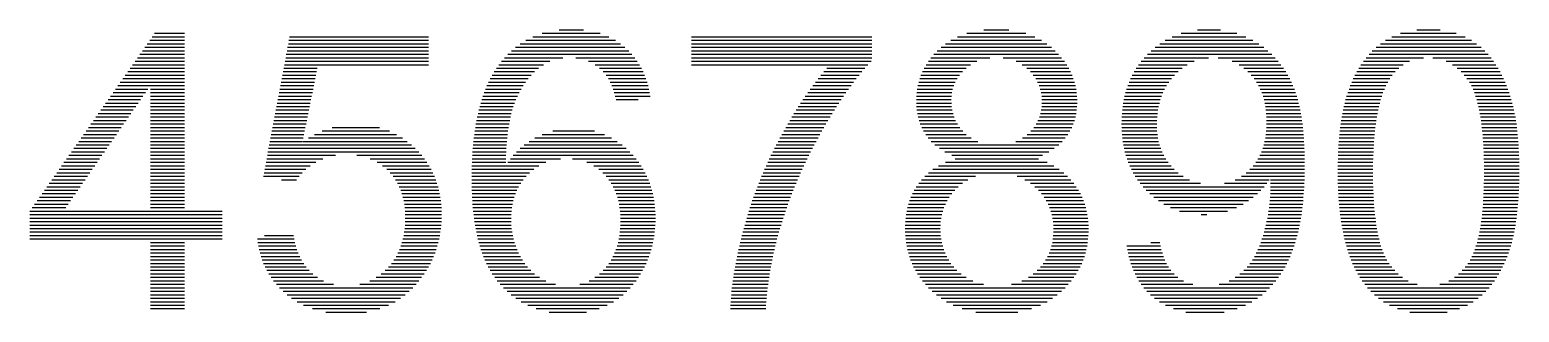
# Model space of a CAD drawing. Header units: metres. Extents: x 0.3 to 88.9, y -1.1 to 4.1.
# Drawn here: x 43.87 to 65.28, y -0.04 to 4.01 of the extents above; entities that cross this region are included whole.
import ezdxf

# ---------------------------------------------------------------- set-up
doc = ezdxf.new("R2010")
doc.units = ezdxf.units.M

msp = doc.modelspace()

# ---------------------------------------------------------------- linework, layer by layer
at = {"color": 1}
for p, q in [((45.591, 3.857), (46.093, 3.857)), ((45.626, 3.907), (46.093, 3.907)), ((45.661, 3.957), (46.093, 3.957)), ((47.593, 3.857), (49.599, 3.857)), ((47.603, 3.907), (49.599, 3.907)), ((50.999, 3.857), (52.286, 3.857)), ((51.099, 3.907), (52.193, 3.907)), ((51.233, 3.957), (52.066, 3.957)), ((51.479, 4.007), (51.83, 4.007)), ((53.383, 3.907), (55.973, 3.907)), ((53.383, 3.857), (55.973, 3.857)), ((57.11, 3.857), (58.414, 3.857)), ((57.206, 3.907), (58.318, 3.907)), ((57.338, 3.957), (58.186, 3.957)), ((57.582, 4.007), (57.942, 4.007)), ((60.193, 3.857), (61.453, 3.857)), ((60.29, 3.907), (61.353, 3.907)), ((60.42, 3.957), (61.221, 3.957)), ((60.655, 4.007), (60.988, 4.007)), ((63.359, 3.857), (64.596, 3.857)), ((63.451, 3.907), (64.503, 3.907)), ((63.576, 3.957), (64.378, 3.957)), ((63.808, 4.007), (64.148, 4.007)), ((45.45, 3.657), (46.093, 3.657)), ((45.485, 3.707), (46.093, 3.707)), ((45.52, 3.757), (46.093, 3.757)), ((45.556, 3.807), (46.093, 3.807)), ((47.555, 3.657), (49.599, 3.657)), ((47.565, 3.707), (49.599, 3.707)), ((47.574, 3.757), (49.599, 3.757)), ((47.584, 3.807), (49.599, 3.807)), ((50.738, 3.657), (52.524, 3.657)), ((50.791, 3.707), (52.478, 3.707)), ((50.85, 3.757), (52.424, 3.757)), ((50.919, 3.807), (52.361, 3.807)), ((53.383, 3.807), (55.973, 3.807)), ((53.383, 3.757), (55.973, 3.757)), ((53.383, 3.707), (55.973, 3.707)), ((53.383, 3.657), (55.973, 3.657)), ((56.867, 3.657), (58.66, 3.657)), ((56.915, 3.707), (58.611, 3.707)), ((56.97, 3.757), (58.556, 3.757)), ((57.034, 3.807), (58.491, 3.807)), ((59.936, 3.657), (61.725, 3.657)), ((59.988, 3.707), (61.67, 3.707)), ((60.047, 3.757), (61.608, 3.757)), ((60.114, 3.807), (61.537, 3.807)), ((63.123, 3.657), (64.835, 3.657)), ((63.17, 3.707), (64.787, 3.707)), ((63.224, 3.757), (64.733, 3.757)), ((63.286, 3.807), (64.67, 3.807)), ((45.309, 3.457), (46.093, 3.457)), ((45.344, 3.507), (46.093, 3.507)), ((45.38, 3.557), (46.093, 3.557)), ((45.415, 3.607), (46.093, 3.607)), ((47.518, 3.457), (47.999, 3.457)), ((47.527, 3.507), (49.599, 3.507)), ((47.537, 3.557), (49.599, 3.557)), ((47.546, 3.607), (49.599, 3.607)), ((50.575, 3.457), (51.182, 3.457)), ((50.61, 3.507), (51.251, 3.507)), ((50.648, 3.557), (51.344, 3.557)), ((50.691, 3.607), (51.53, 3.607)), ((51.72, 3.607), (52.565, 3.607)), ((51.902, 3.557), (52.601, 3.557)), ((51.994, 3.507), (52.633, 3.507)), ((52.06, 3.457), (52.661, 3.457)), ((53.383, 3.607), (55.973, 3.607)), ((53.383, 3.557), (55.964, 3.557)), ((53.383, 3.507), (55.918, 3.507)), ((55.326, 3.457), (55.874, 3.457)), ((56.726, 3.457), (57.328, 3.457)), ((56.754, 3.507), (57.393, 3.507)), ((56.787, 3.557), (57.485, 3.557)), ((56.824, 3.607), (57.671, 3.607)), ((57.864, 3.607), (58.703, 3.607)), ((58.047, 3.557), (58.742, 3.557)), ((58.137, 3.507), (58.776, 3.507)), ((58.203, 3.457), (58.805, 3.457)), ((59.775, 3.457), (60.437, 3.457)), ((59.809, 3.507), (60.51, 3.507)), ((59.847, 3.557), (60.609, 3.557)), ((59.889, 3.607), (60.815, 3.607)), ((60.953, 3.607), (61.774, 3.607)), ((61.157, 3.557), (61.818, 3.557)), ((61.254, 3.507), (61.857, 3.507)), ((61.325, 3.457), (61.893, 3.457)), ((62.976, 3.457), (63.551, 3.457)), ((63.007, 3.507), (63.616, 3.507)), ((63.042, 3.557), (63.707, 3.557)), ((63.08, 3.607), (63.904, 3.607)), ((64.038, 3.607), (64.877, 3.607)), ((64.232, 3.557), (64.914, 3.557)), ((64.324, 3.507), (64.948, 3.507)), ((64.391, 3.457), (64.979, 3.457)), ((45.168, 3.257), (46.093, 3.257)), ((45.203, 3.307), (46.093, 3.307)), ((45.239, 3.357), (46.093, 3.357)), ((45.274, 3.407), (46.093, 3.407)), ((47.48, 3.257), (47.959, 3.257)), ((47.489, 3.307), (47.969, 3.307)), ((47.499, 3.357), (47.979, 3.357)), ((47.508, 3.407), (47.989, 3.407)), ((50.463, 3.257), (50.995, 3.257)), ((50.487, 3.307), (51.032, 3.307)), ((50.514, 3.357), (51.075, 3.357)), ((50.543, 3.407), (51.124, 3.407)), ((52.113, 3.407), (52.685, 3.407)), ((52.154, 3.357), (52.706, 3.357)), ((52.186, 3.307), (52.725, 3.307)), ((52.212, 3.257), (52.742, 3.257)), ((55.163, 3.257), (55.712, 3.257)), ((55.201, 3.307), (55.751, 3.307)), ((55.242, 3.357), (55.791, 3.357)), ((55.283, 3.407), (55.832, 3.407)), ((56.648, 3.257), (57.172, 3.257)), ((56.662, 3.307), (57.2, 3.307)), ((56.68, 3.357), (57.234, 3.357)), ((56.701, 3.407), (57.276, 3.407)), ((58.254, 3.407), (58.831, 3.407)), ((58.296, 3.357), (58.853, 3.357)), ((58.331, 3.307), (58.871, 3.307)), ((58.358, 3.257), (58.887, 3.257)), ((59.672, 3.257), (60.245, 3.257)), ((59.694, 3.307), (60.283, 3.307)), ((59.718, 3.357), (60.327, 3.357)), ((59.745, 3.407), (60.378, 3.407)), ((61.382, 3.407), (61.925, 3.407)), ((61.43, 3.357), (61.955, 3.357)), ((61.471, 3.307), (61.982, 3.307)), ((61.506, 3.257), (62.006, 3.257)), ((62.874, 3.257), (63.391, 3.257)), ((62.896, 3.307), (63.421, 3.307)), ((62.921, 3.357), (63.457, 3.357)), ((62.947, 3.407), (63.5, 3.407)), ((64.446, 3.407), (65.007, 3.407)), ((64.491, 3.357), (65.033, 3.357)), ((64.531, 3.307), (65.057, 3.307)), ((64.566, 3.257), (65.079, 3.257)), ((44.992, 3.007), (45.459, 3.007)), ((45.027, 3.057), (45.494, 3.057)), ((45.063, 3.107), (45.529, 3.107)), ((45.098, 3.157), (45.564, 3.157)), ((45.133, 3.207), (45.598, 3.207)), ((45.602, 3.207), (46.093, 3.207)), ((45.602, 3.157), (46.093, 3.157)), ((45.602, 3.107), (46.093, 3.107)), ((45.602, 3.057), (46.093, 3.057)), ((45.602, 3.007), (46.093, 3.007)), ((47.433, 3.007), (47.909, 3.007)), ((47.442, 3.057), (47.919, 3.057)), ((47.452, 3.107), (47.929, 3.107)), ((47.461, 3.157), (47.939, 3.157)), ((47.471, 3.207), (47.949, 3.207)), ((50.366, 3.007), (50.857, 3.007)), ((50.382, 3.057), (50.879, 3.057)), ((50.4, 3.107), (50.904, 3.107)), ((50.419, 3.157), (50.931, 3.157)), ((50.44, 3.207), (50.961, 3.207)), ((52.234, 3.207), (52.756, 3.207)), ((52.253, 3.157), (52.768, 3.157)), ((52.27, 3.107), (52.778, 3.107)), ((52.284, 3.057), (52.786, 3.057)), ((52.297, 3.007), (52.616, 3.007)), ((54.983, 3.007), (55.533, 3.007)), ((55.017, 3.057), (55.567, 3.057)), ((55.052, 3.107), (55.602, 3.107)), ((55.088, 3.157), (55.638, 3.157)), ((55.125, 3.207), (55.675, 3.207)), ((56.614, 3.007), (57.116, 3.007)), ((56.616, 3.057), (57.118, 3.057)), ((56.62, 3.107), (57.125, 3.107)), ((56.627, 3.157), (57.135, 3.157)), ((56.636, 3.207), (57.151, 3.207)), ((58.38, 3.207), (58.9, 3.207)), ((58.396, 3.157), (58.91, 3.157)), ((58.408, 3.107), (58.917, 3.107)), ((58.416, 3.057), (58.922, 3.057)), ((58.419, 3.007), (58.924, 3.007)), ((59.598, 3.007), (60.122, 3.007)), ((59.609, 3.057), (60.139, 3.057)), ((59.621, 3.107), (60.16, 3.107)), ((59.636, 3.157), (60.184, 3.157)), ((59.653, 3.207), (60.212, 3.207)), ((61.535, 3.207), (62.029, 3.207)), ((61.56, 3.157), (62.049, 3.157)), ((61.581, 3.107), (62.067, 3.107)), ((61.599, 3.057), (62.083, 3.057)), ((61.613, 3.007), (62.098, 3.007)), ((62.787, 3.007), (63.29, 3.007)), ((62.801, 3.057), (63.306, 3.057)), ((62.817, 3.107), (63.323, 3.107)), ((62.835, 3.157), (63.343, 3.157)), ((62.854, 3.207), (63.365, 3.207)), ((64.594, 3.207), (65.1, 3.207)), ((64.618, 3.157), (65.119, 3.157)), ((64.639, 3.107), (65.136, 3.107)), ((64.656, 3.057), (65.153, 3.057)), ((64.672, 3.007), (65.168, 3.007)), ((44.851, 2.807), (45.321, 2.807)), ((44.887, 2.857), (45.355, 2.857)), ((44.922, 2.907), (45.39, 2.907)), ((44.957, 2.957), (45.425, 2.957)), ((45.602, 2.957), (46.093, 2.957)), ((45.602, 2.907), (46.093, 2.907)), ((45.602, 2.857), (46.093, 2.857)), ((45.602, 2.807), (46.093, 2.807)), ((47.395, 2.807), (47.869, 2.807)), ((47.405, 2.857), (47.879, 2.857)), ((47.414, 2.907), (47.889, 2.907)), ((47.423, 2.957), (47.899, 2.957)), ((50.312, 2.807), (50.789, 2.807)), ((50.324, 2.857), (50.803, 2.857)), ((50.337, 2.907), (50.819, 2.907)), ((50.351, 2.957), (50.836, 2.957)), ((54.853, 2.807), (55.404, 2.807)), ((54.885, 2.857), (55.435, 2.857)), ((54.917, 2.907), (55.467, 2.907)), ((54.949, 2.957), (55.5, 2.957)), ((56.614, 2.957), (57.117, 2.957)), ((56.617, 2.907), (57.121, 2.907)), ((56.622, 2.857), (57.129, 2.857)), ((56.629, 2.807), (57.141, 2.807)), ((58.399, 2.807), (58.911, 2.807)), ((58.41, 2.857), (58.918, 2.857)), ((58.417, 2.907), (58.923, 2.907)), ((58.42, 2.957), (58.925, 2.957)), ((59.571, 2.807), (60.08, 2.807)), ((59.576, 2.857), (60.087, 2.857)), ((59.581, 2.907), (60.096, 2.907)), ((59.589, 2.957), (60.108, 2.957)), ((61.625, 2.957), (62.111, 2.957)), ((61.634, 2.907), (62.122, 2.907)), ((61.641, 2.857), (62.133, 2.857)), ((61.646, 2.807), (62.142, 2.807)), ((62.741, 2.807), (63.243, 2.807)), ((62.751, 2.857), (63.253, 2.857)), ((62.762, 2.907), (63.264, 2.907)), ((62.774, 2.957), (63.276, 2.957)), ((64.685, 2.957), (65.182, 2.957)), ((64.698, 2.907), (65.195, 2.907)), ((64.708, 2.857), (65.207, 2.857)), ((64.718, 2.807), (65.217, 2.807)), ((44.711, 2.607), (45.182, 2.607)), ((44.746, 2.657), (45.216, 2.657)), ((44.781, 2.707), (45.251, 2.707)), ((44.816, 2.757), (45.286, 2.757)), ((45.602, 2.757), (46.093, 2.757)), ((45.602, 2.707), (46.093, 2.707)), ((45.602, 2.657), (46.093, 2.657)), ((45.602, 2.607), (46.093, 2.607)), ((47.357, 2.607), (47.828, 2.607)), ((47.367, 2.657), (47.838, 2.657)), ((47.376, 2.707), (47.848, 2.707)), ((47.386, 2.757), (47.858, 2.757)), ((48.213, 2.607), (48.893, 2.607)), ((50.274, 2.607), (50.749, 2.607)), ((50.282, 2.657), (50.757, 2.657)), ((50.291, 2.707), (50.767, 2.707)), ((50.301, 2.757), (50.777, 2.757)), ((54.735, 2.607), (55.284, 2.607)), ((54.764, 2.657), (55.313, 2.657)), ((54.793, 2.707), (55.343, 2.707)), ((54.823, 2.757), (55.373, 2.757)), ((56.64, 2.757), (57.157, 2.757)), ((56.654, 2.707), (57.178, 2.707)), ((56.671, 2.657), (57.204, 2.657)), ((56.692, 2.607), (57.238, 2.607)), ((58.301, 2.607), (58.849, 2.607)), ((58.335, 2.657), (58.87, 2.657)), ((58.362, 2.707), (58.887, 2.707)), ((58.383, 2.757), (58.901, 2.757)), ((59.566, 2.657), (60.071, 2.657)), ((59.567, 2.707), (60.072, 2.707)), ((59.567, 2.607), (60.072, 2.607)), ((59.568, 2.757), (60.075, 2.757)), ((61.649, 2.757), (62.151, 2.757)), ((61.649, 2.607), (62.171, 2.607)), ((61.65, 2.657), (62.165, 2.657)), ((61.651, 2.707), (62.158, 2.707)), ((62.71, 2.607), (63.212, 2.607)), ((62.716, 2.657), (63.219, 2.657)), ((62.724, 2.707), (63.226, 2.707)), ((62.732, 2.757), (63.234, 2.757)), ((64.726, 2.757), (65.227, 2.757)), ((64.734, 2.707), (65.235, 2.707)), ((64.741, 2.657), (65.242, 2.657)), ((64.747, 2.607), (65.249, 2.607)), ((44.534, 2.357), (45.008, 2.357)), ((44.57, 2.407), (45.043, 2.407)), ((44.605, 2.457), (45.078, 2.457)), ((44.64, 2.507), (45.112, 2.507)), ((44.675, 2.557), (45.147, 2.557)), ((45.602, 2.557), (46.093, 2.557)), ((45.602, 2.507), (46.093, 2.507)), ((45.602, 2.457), (46.093, 2.457)), ((45.602, 2.407), (46.093, 2.407)), ((45.602, 2.357), (46.093, 2.357)), ((47.31, 2.357), (49.355, 2.357)), ((47.32, 2.407), (47.788, 2.407)), ((47.329, 2.457), (47.798, 2.457)), ((47.339, 2.507), (47.808, 2.507)), ((47.348, 2.557), (47.818, 2.557)), ((47.795, 2.407), (49.294, 2.407)), ((47.873, 2.457), (49.224, 2.457)), ((47.961, 2.507), (49.14, 2.507)), ((48.069, 2.557), (49.037, 2.557)), ((50.242, 2.357), (50.721, 2.357)), ((50.247, 2.407), (50.725, 2.407)), ((50.253, 2.457), (50.73, 2.457)), ((50.259, 2.507), (50.735, 2.507)), ((50.266, 2.557), (50.742, 2.557)), ((50.976, 2.357), (52.382, 2.357)), ((51.045, 2.407), (52.313, 2.407)), ((51.13, 2.457), (52.232, 2.457)), ((51.236, 2.507), (52.13, 2.507)), ((51.385, 2.557), (51.984, 2.557)), ((54.599, 2.357), (55.146, 2.357)), ((54.625, 2.407), (55.172, 2.407)), ((54.652, 2.457), (55.2, 2.457)), ((54.679, 2.507), (55.227, 2.507)), ((54.707, 2.557), (55.256, 2.557)), ((56.718, 2.557), (57.28, 2.557)), ((56.749, 2.507), (57.332, 2.507)), ((56.785, 2.457), (57.4, 2.457)), ((56.829, 2.407), (57.498, 2.407)), ((56.882, 2.357), (58.661, 2.357)), ((58.044, 2.407), (58.713, 2.407)), ((58.14, 2.457), (58.756, 2.457)), ((58.207, 2.507), (58.793, 2.507)), ((58.259, 2.557), (58.823, 2.557)), ((59.569, 2.557), (60.074, 2.557)), ((59.573, 2.507), (60.08, 2.507)), ((59.578, 2.457), (60.087, 2.457)), ((59.584, 2.407), (60.097, 2.407)), ((59.593, 2.357), (60.111, 2.357)), ((61.609, 2.357), (62.19, 2.357)), ((61.622, 2.407), (62.187, 2.407)), ((61.632, 2.457), (62.184, 2.457)), ((61.639, 2.507), (62.18, 2.507)), ((61.645, 2.557), (62.176, 2.557)), ((62.686, 2.357), (63.19, 2.357)), ((62.69, 2.407), (63.193, 2.407)), ((62.694, 2.457), (63.197, 2.457)), ((62.698, 2.507), (63.201, 2.507)), ((62.704, 2.557), (63.207, 2.557)), ((64.752, 2.557), (65.255, 2.557)), ((64.757, 2.507), (65.26, 2.507)), ((64.761, 2.457), (65.264, 2.457)), ((64.764, 2.407), (65.268, 2.407)), ((64.768, 2.357), (65.272, 2.357)), ((44.394, 2.157), (44.869, 2.157)), ((44.429, 2.207), (44.904, 2.207)), ((44.464, 2.257), (44.939, 2.257)), ((44.499, 2.307), (44.973, 2.307)), ((45.602, 2.307), (46.093, 2.307)), ((45.602, 2.257), (46.093, 2.257)), ((45.602, 2.207), (46.093, 2.207)), ((45.602, 2.157), (46.093, 2.157)), ((47.273, 2.157), (48.08, 2.157)), ((47.282, 2.207), (48.262, 2.207)), ((47.291, 2.257), (49.458, 2.257)), ((47.301, 2.307), (49.409, 2.307)), ((48.571, 2.207), (49.502, 2.207)), ((48.759, 2.157), (49.541, 2.157)), ((50.228, 2.157), (50.711, 2.157)), ((50.231, 2.207), (50.713, 2.207)), ((50.234, 2.257), (50.715, 2.257)), ((50.238, 2.307), (50.718, 2.307)), ((50.777, 2.157), (51.496, 2.157)), ((50.818, 2.207), (52.542, 2.207)), ((50.864, 2.257), (52.494, 2.257)), ((50.916, 2.307), (52.441, 2.307)), ((51.67, 2.157), (52.584, 2.157)), ((54.5, 2.157), (55.044, 2.157)), ((54.524, 2.207), (55.068, 2.207)), ((54.548, 2.257), (55.094, 2.257)), ((54.573, 2.307), (55.119, 2.307)), ((56.945, 2.307), (58.598, 2.307)), ((57.024, 2.257), (58.521, 2.257)), ((57.122, 2.207), (58.426, 2.207)), ((57.17, 2.157), (58.372, 2.157)), ((59.603, 2.307), (60.127, 2.307)), ((59.614, 2.257), (60.147, 2.257)), ((59.628, 2.207), (60.172, 2.207)), ((59.644, 2.157), (60.201, 2.157)), ((61.526, 2.157), (62.196, 2.157)), ((61.552, 2.207), (62.195, 2.207)), ((61.575, 2.257), (62.194, 2.257)), ((61.594, 2.307), (62.192, 2.307)), ((62.677, 2.157), (63.181, 2.157)), ((62.678, 2.207), (63.183, 2.207)), ((62.68, 2.257), (63.185, 2.257)), ((62.683, 2.307), (63.187, 2.307)), ((64.77, 2.307), (65.274, 2.307)), ((64.772, 2.257), (65.277, 2.257)), ((64.774, 2.207), (65.279, 2.207)), ((64.775, 2.157), (65.28, 2.157)), ((44.253, 1.957), (44.73, 1.957)), ((44.288, 2.007), (44.765, 2.007)), ((44.323, 2.057), (44.8, 2.057)), ((44.358, 2.107), (44.835, 2.107)), ((45.602, 2.107), (46.093, 2.107)), ((45.602, 2.057), (46.093, 2.057)), ((45.602, 2.007), (46.093, 2.007)), ((45.602, 1.957), (46.093, 1.957)), ((47.235, 1.957), (47.783, 1.957)), ((47.244, 2.007), (47.835, 2.007)), ((47.254, 2.057), (47.899, 2.057)), ((47.263, 2.107), (47.977, 2.107)), ((48.863, 2.107), (49.577, 2.107)), ((48.938, 2.057), (49.608, 2.057)), ((48.998, 2.007), (49.637, 2.007)), ((49.048, 1.957), (49.662, 1.957)), ((50.222, 1.957), (51.053, 1.957)), ((50.223, 2.007), (51.113, 2.007)), ((50.224, 2.057), (51.187, 2.057)), ((50.226, 2.107), (50.71, 2.107)), ((50.74, 2.107), (51.288, 2.107)), ((51.876, 2.107), (52.623, 2.107)), ((51.976, 2.057), (52.657, 2.057)), ((52.048, 2.007), (52.688, 2.007)), ((52.105, 1.957), (52.715, 1.957)), ((54.41, 1.957), (54.95, 1.957)), ((54.432, 2.007), (54.973, 2.007)), ((54.454, 2.057), (54.996, 2.057)), ((54.477, 2.107), (55.02, 2.107)), ((56.789, 1.957), (58.733, 1.957)), ((56.853, 2.007), (58.668, 2.007)), ((56.932, 2.057), (58.59, 2.057)), ((57.032, 2.107), (58.494, 2.107)), ((59.662, 2.107), (60.235, 2.107)), ((59.683, 2.057), (60.276, 2.057)), ((59.706, 2.007), (60.323, 2.007)), ((59.732, 1.957), (60.38, 1.957)), ((61.356, 1.957), (62.195, 1.957)), ((61.41, 2.007), (62.196, 2.007)), ((61.456, 2.057), (62.196, 2.057)), ((61.494, 2.107), (62.196, 2.107)), ((62.674, 2.057), (63.179, 2.057)), ((62.674, 2.007), (63.179, 2.007)), ((62.674, 1.957), (63.179, 1.957)), ((62.675, 2.107), (63.18, 2.107)), ((64.777, 2.107), (65.281, 2.107)), ((64.777, 2.057), (65.282, 2.057)), ((64.778, 2.007), (65.282, 2.007)), ((64.778, 1.957), (65.282, 1.957)), ((44.112, 1.757), (44.591, 1.757)), ((44.147, 1.807), (44.626, 1.807)), ((44.182, 1.857), (44.661, 1.857)), ((44.218, 1.907), (44.696, 1.907)), ((45.602, 1.907), (46.093, 1.907)), ((45.602, 1.857), (46.093, 1.857)), ((45.602, 1.807), (46.093, 1.807)), ((45.602, 1.757), (46.093, 1.757)), ((47.225, 1.907), (47.738, 1.907)), ((47.484, 1.857), (47.701, 1.857)), ((49.089, 1.907), (49.684, 1.907)), ((49.125, 1.857), (49.704, 1.857)), ((49.154, 1.807), (49.721, 1.807)), ((49.179, 1.757), (49.736, 1.757)), ((50.221, 1.907), (51.003, 1.907)), ((50.221, 1.857), (50.961, 1.857)), ((50.221, 1.807), (50.925, 1.807)), ((50.222, 1.757), (50.894, 1.757)), ((52.153, 1.907), (52.74, 1.907)), ((52.193, 1.857), (52.761, 1.857)), ((52.227, 1.807), (52.78, 1.807)), ((52.255, 1.757), (52.797, 1.757)), ((54.328, 1.757), (54.864, 1.757)), ((54.348, 1.807), (54.885, 1.807)), ((54.368, 1.857), (54.906, 1.857)), ((54.389, 1.907), (54.928, 1.907)), ((56.613, 1.757), (57.217, 1.757)), ((56.648, 1.807), (57.278, 1.807)), ((56.688, 1.857), (57.355, 1.857)), ((56.734, 1.907), (57.463, 1.907)), ((58.062, 1.907), (58.789, 1.907)), ((58.174, 1.857), (58.836, 1.857)), ((58.253, 1.807), (58.878, 1.807)), ((58.316, 1.757), (58.914, 1.757)), ((59.762, 1.907), (60.45, 1.907)), ((59.795, 1.857), (60.542, 1.857)), ((59.832, 1.807), (60.698, 1.807)), ((59.873, 1.757), (61.613, 1.757)), ((61.043, 1.807), (61.653, 1.807)), ((61.197, 1.857), (61.689, 1.857)), ((61.288, 1.907), (62.194, 1.907)), ((61.706, 1.857), (62.193, 1.857)), ((61.708, 1.807), (62.191, 1.807)), ((61.708, 1.757), (62.188, 1.757)), ((62.674, 1.907), (63.179, 1.907)), ((62.675, 1.857), (63.18, 1.857)), ((62.676, 1.807), (63.18, 1.807)), ((62.678, 1.757), (63.182, 1.757)), ((64.775, 1.757), (65.279, 1.757)), ((64.776, 1.807), (65.28, 1.807)), ((64.777, 1.907), (65.282, 1.907)), ((64.777, 1.857), (65.281, 1.857)), ((43.936, 1.507), (44.418, 1.507)), ((43.971, 1.557), (44.453, 1.557)), ((44.006, 1.607), (44.487, 1.607)), ((44.042, 1.657), (44.522, 1.657)), ((44.077, 1.707), (44.557, 1.707)), ((45.602, 1.707), (46.093, 1.707)), ((45.602, 1.657), (46.093, 1.657)), ((45.602, 1.607), (46.093, 1.607)), ((45.602, 1.557), (46.093, 1.557)), ((45.602, 1.507), (46.093, 1.507)), ((49.2, 1.707), (49.749, 1.707)), ((49.218, 1.657), (49.759, 1.657)), ((49.232, 1.607), (49.768, 1.607)), ((49.243, 1.557), (49.775, 1.557)), ((49.252, 1.507), (49.781, 1.507)), ((50.224, 1.707), (50.869, 1.707)), ((50.225, 1.657), (50.848, 1.657)), ((50.228, 1.607), (50.83, 1.607)), ((50.231, 1.557), (50.816, 1.557)), ((50.234, 1.507), (50.805, 1.507)), ((52.279, 1.707), (52.812, 1.707)), ((52.299, 1.657), (52.824, 1.657)), ((52.315, 1.607), (52.834, 1.607)), ((52.329, 1.557), (52.843, 1.557)), ((52.339, 1.507), (52.85, 1.507)), ((54.238, 1.507), (54.768, 1.507)), ((54.255, 1.557), (54.786, 1.557)), ((54.273, 1.607), (54.805, 1.607)), ((54.291, 1.657), (54.824, 1.657)), ((54.309, 1.707), (54.844, 1.707)), ((56.5, 1.507), (57.031, 1.507)), ((56.516, 1.557), (57.056, 1.557)), ((56.535, 1.607), (57.087, 1.607)), ((56.557, 1.657), (57.123, 1.657)), ((56.583, 1.707), (57.166, 1.707)), ((58.368, 1.707), (58.945, 1.707)), ((58.412, 1.657), (58.973, 1.657)), ((58.45, 1.607), (58.997, 1.607)), ((58.481, 1.557), (59.017, 1.557)), ((58.508, 1.507), (59.035, 1.507)), ((59.919, 1.707), (61.568, 1.707)), ((59.97, 1.657), (61.517, 1.657)), ((60.028, 1.607), (61.458, 1.607)), ((60.094, 1.557), (61.39, 1.557)), ((60.172, 1.507), (61.311, 1.507)), ((61.693, 1.507), (62.169, 1.507)), ((61.698, 1.557), (62.174, 1.557)), ((61.702, 1.607), (62.178, 1.607)), ((61.705, 1.657), (62.182, 1.657)), ((61.707, 1.707), (62.185, 1.707)), ((62.68, 1.707), (63.183, 1.707)), ((62.682, 1.657), (63.185, 1.657)), ((62.685, 1.607), (63.188, 1.607)), ((62.689, 1.557), (63.191, 1.557)), ((62.693, 1.507), (63.194, 1.507)), ((64.762, 1.507), (65.264, 1.507)), ((64.766, 1.557), (65.268, 1.557)), ((64.768, 1.607), (65.272, 1.607)), ((64.771, 1.657), (65.274, 1.657)), ((64.773, 1.707), (65.277, 1.707)), ((43.866, 1.407), (46.633, 1.407)), ((43.866, 1.357), (46.633, 1.357)), ((43.866, 1.307), (46.633, 1.307)), ((43.901, 1.457), (44.383, 1.457)), ((45.602, 1.457), (46.093, 1.457)), ((49.259, 1.457), (49.784, 1.457)), ((49.263, 1.407), (49.786, 1.407)), ((49.265, 1.357), (49.787, 1.357)), ((49.266, 1.307), (49.787, 1.307)), ((50.239, 1.457), (50.797, 1.457)), ((50.243, 1.407), (50.791, 1.407)), ((50.249, 1.357), (50.787, 1.357)), ((50.255, 1.307), (50.786, 1.307)), ((52.348, 1.457), (52.855, 1.457)), ((52.354, 1.407), (52.859, 1.407)), ((52.358, 1.357), (52.861, 1.357)), ((52.36, 1.307), (52.862, 1.307)), ((54.175, 1.307), (54.699, 1.307)), ((54.19, 1.357), (54.716, 1.357)), ((54.206, 1.407), (54.733, 1.407)), ((54.222, 1.457), (54.75, 1.457)), ((56.461, 1.307), (56.97, 1.307)), ((56.467, 1.357), (56.98, 1.357)), ((56.476, 1.407), (56.993, 1.407)), ((56.486, 1.457), (57.01, 1.457)), ((58.53, 1.457), (59.05, 1.457)), ((58.547, 1.407), (59.062, 1.407)), ((58.561, 1.357), (59.071, 1.357)), ((58.572, 1.307), (59.079, 1.307)), ((60.268, 1.457), (61.215, 1.457)), ((60.399, 1.407), (61.086, 1.407)), ((60.707, 1.357), (60.791, 1.357)), ((61.662, 1.307), (62.142, 1.307)), ((61.671, 1.357), (62.15, 1.357)), ((61.679, 1.407), (62.157, 1.407)), ((61.686, 1.457), (62.163, 1.457)), ((62.698, 1.457), (63.198, 1.457)), ((62.703, 1.407), (63.203, 1.407)), ((62.709, 1.357), (63.208, 1.357)), ((62.716, 1.307), (63.214, 1.307)), ((64.743, 1.307), (65.242, 1.307)), ((64.748, 1.357), (65.249, 1.357)), ((64.754, 1.407), (65.255, 1.407)), ((64.758, 1.457), (65.26, 1.457)), ((43.866, 1.257), (46.633, 1.257)), ((43.866, 1.207), (46.633, 1.207)), ((43.866, 1.157), (46.633, 1.157)), ((43.866, 1.107), (46.633, 1.107)), ((49.251, 1.107), (49.769, 1.107)), ((49.258, 1.157), (49.776, 1.157)), ((49.262, 1.207), (49.781, 1.207)), ((49.265, 1.257), (49.784, 1.257)), ((50.262, 1.257), (50.786, 1.257)), ((50.27, 1.207), (50.789, 1.207)), ((50.279, 1.157), (50.794, 1.157)), ((50.289, 1.107), (50.801, 1.107)), ((52.352, 1.107), (52.851, 1.107)), ((52.356, 1.157), (52.856, 1.157)), ((52.359, 1.207), (52.86, 1.207)), ((52.36, 1.257), (52.862, 1.257)), ((54.119, 1.107), (54.638, 1.107)), ((54.133, 1.157), (54.652, 1.157)), ((54.146, 1.207), (54.668, 1.207)), ((54.16, 1.257), (54.683, 1.257)), ((56.453, 1.157), (56.958, 1.157)), ((56.454, 1.207), (56.959, 1.207)), ((56.454, 1.107), (56.959, 1.107)), ((56.456, 1.257), (56.963, 1.257)), ((58.58, 1.257), (59.084, 1.257)), ((58.584, 1.207), (59.087, 1.207)), ((58.586, 1.157), (59.089, 1.157)), ((58.586, 1.107), (59.088, 1.107)), ((61.614, 1.107), (62.103, 1.107)), ((61.627, 1.157), (62.114, 1.157)), ((61.64, 1.207), (62.124, 1.207)), ((61.651, 1.257), (62.133, 1.257)), ((62.723, 1.257), (63.22, 1.257)), ((62.731, 1.207), (63.227, 1.207)), ((62.74, 1.157), (63.236, 1.157)), ((62.75, 1.107), (63.245, 1.107)), ((64.711, 1.107), (65.209, 1.107)), ((64.72, 1.157), (65.218, 1.157)), ((64.729, 1.207), (65.227, 1.207)), ((64.736, 1.257), (65.235, 1.257)), ((43.866, 1.057), (46.633, 1.057)), ((43.866, 1.007), (46.633, 1.007)), ((45.602, 0.957), (46.093, 0.957)), ((45.602, 0.907), (46.093, 0.907)), ((45.602, 0.857), (46.093, 0.857)), ((47.14, 1.007), (47.666, 1.007)), ((47.147, 0.957), (47.678, 0.957)), ((47.155, 0.907), (47.691, 0.907)), ((47.166, 0.857), (47.707, 0.857)), ((47.242, 1.057), (47.656, 1.057)), ((49.183, 0.857), (49.71, 0.857)), ((49.202, 0.907), (49.726, 0.907)), ((49.218, 0.957), (49.74, 0.957)), ((49.232, 1.007), (49.751, 1.007)), ((49.243, 1.057), (49.761, 1.057)), ((50.3, 1.057), (50.811, 1.057)), ((50.311, 1.007), (50.823, 1.007)), ((50.324, 0.957), (50.837, 0.957)), ((50.339, 0.907), (50.854, 0.907)), ((50.354, 0.857), (50.873, 0.857)), ((52.295, 0.857), (52.801, 0.857)), ((52.312, 0.907), (52.815, 0.907)), ((52.325, 0.957), (52.826, 0.957)), ((52.336, 1.007), (52.836, 1.007)), ((52.345, 1.057), (52.845, 1.057)), ((54.059, 0.857), (54.572, 0.857)), ((54.07, 0.907), (54.584, 0.907)), ((54.082, 0.957), (54.596, 0.957)), ((54.094, 1.007), (54.61, 1.007)), ((54.106, 1.057), (54.623, 1.057)), ((56.456, 1.057), (56.963, 1.057)), ((56.461, 1.007), (56.97, 1.007)), ((56.467, 0.957), (56.98, 0.957)), ((56.475, 0.907), (56.994, 0.907)), ((56.486, 0.857), (57.01, 0.857)), ((58.543, 0.857), (59.058, 0.857)), ((58.558, 0.907), (59.068, 0.907)), ((58.57, 0.957), (59.076, 0.957)), ((58.578, 1.007), (59.082, 1.007)), ((58.583, 1.057), (59.086, 1.057)), ((59.642, 0.907), (60.124, 0.907)), ((59.65, 0.857), (60.136, 0.857)), ((59.984, 0.957), (60.114, 0.957)), ((61.526, 0.857), (62.029, 0.857)), ((61.547, 0.907), (62.046, 0.907)), ((61.566, 0.957), (62.062, 0.957)), ((61.583, 1.007), (62.077, 1.007)), ((61.599, 1.057), (62.09, 1.057)), ((62.76, 1.057), (63.255, 1.057)), ((62.772, 1.007), (63.267, 1.007)), ((62.784, 0.957), (63.28, 0.957)), ((62.798, 0.907), (63.295, 0.907)), ((62.813, 0.857), (63.312, 0.857)), ((64.644, 0.857), (65.145, 0.857)), ((64.661, 0.907), (65.16, 0.907)), ((64.676, 0.957), (65.174, 0.957)), ((64.689, 1.007), (65.187, 1.007)), ((64.701, 1.057), (65.198, 1.057)), ((45.602, 0.807), (46.093, 0.807)), ((45.602, 0.757), (46.093, 0.757)), ((45.602, 0.707), (46.093, 0.707)), ((45.602, 0.657), (46.093, 0.657)), ((47.178, 0.807), (47.726, 0.807)), ((47.193, 0.757), (47.748, 0.757)), ((47.21, 0.707), (47.774, 0.707)), ((47.229, 0.657), (47.805, 0.657)), ((49.066, 0.657), (49.626, 0.657)), ((49.102, 0.707), (49.651, 0.707)), ((49.133, 0.757), (49.673, 0.757)), ((49.16, 0.807), (49.693, 0.807)), ((50.371, 0.807), (50.895, 0.807)), ((50.39, 0.757), (50.92, 0.757)), ((50.411, 0.707), (50.949, 0.707)), ((50.434, 0.657), (50.983, 0.657)), ((52.192, 0.657), (52.727, 0.657)), ((52.225, 0.707), (52.749, 0.707)), ((52.252, 0.757), (52.768, 0.757)), ((52.276, 0.807), (52.786, 0.807)), ((54.017, 0.657), (54.53, 0.657)), ((54.027, 0.707), (54.54, 0.707)), ((54.037, 0.757), (54.55, 0.757)), ((54.048, 0.807), (54.561, 0.807)), ((56.499, 0.807), (57.03, 0.807)), ((56.514, 0.757), (57.053, 0.757)), ((56.532, 0.707), (57.08, 0.707)), ((56.552, 0.657), (57.112, 0.657)), ((58.439, 0.657), (58.992, 0.657)), ((58.473, 0.707), (59.012, 0.707)), ((58.501, 0.757), (59.03, 0.757)), ((58.524, 0.807), (59.045, 0.807)), ((59.659, 0.807), (60.151, 0.807)), ((59.67, 0.757), (60.168, 0.757)), ((59.683, 0.707), (60.188, 0.707)), ((59.699, 0.657), (60.211, 0.657)), ((61.411, 0.657), (61.942, 0.657)), ((61.446, 0.707), (61.966, 0.707)), ((61.476, 0.757), (61.989, 0.757)), ((61.502, 0.807), (62.009, 0.807)), ((62.829, 0.807), (63.331, 0.807)), ((62.847, 0.757), (63.354, 0.757)), ((62.866, 0.707), (63.38, 0.707)), ((62.887, 0.657), (63.413, 0.657)), ((64.543, 0.657), (65.068, 0.657)), ((64.575, 0.707), (65.089, 0.707)), ((64.602, 0.757), (65.109, 0.757)), ((64.625, 0.807), (65.128, 0.807)), ((45.602, 0.607), (46.093, 0.607)), ((45.602, 0.557), (46.093, 0.557)), ((45.602, 0.507), (46.093, 0.507)), ((45.602, 0.457), (46.093, 0.457)), ((47.251, 0.607), (47.841, 0.607)), ((47.276, 0.557), (47.884, 0.557)), ((47.305, 0.507), (47.938, 0.507)), ((47.336, 0.457), (48.004, 0.457)), ((48.848, 0.457), (49.501, 0.457)), ((48.918, 0.507), (49.537, 0.507)), ((48.975, 0.557), (49.569, 0.557)), ((49.024, 0.607), (49.599, 0.607)), ((50.459, 0.607), (51.022, 0.607)), ((50.486, 0.557), (51.069, 0.557)), ((50.517, 0.507), (51.125, 0.507)), ((50.551, 0.457), (51.195, 0.457)), ((51.992, 0.457), (52.618, 0.457)), ((52.056, 0.507), (52.649, 0.507)), ((52.109, 0.557), (52.678, 0.557)), ((52.154, 0.607), (52.704, 0.607)), ((53.983, 0.457), (54.496, 0.457)), ((53.991, 0.507), (54.504, 0.507)), ((53.999, 0.557), (54.512, 0.557)), ((54.008, 0.607), (54.521, 0.607)), ((56.575, 0.607), (57.151, 0.607)), ((56.602, 0.557), (57.198, 0.557)), ((56.632, 0.507), (57.256, 0.507)), ((56.665, 0.457), (57.33, 0.457)), ((58.226, 0.457), (58.878, 0.457)), ((58.295, 0.507), (58.912, 0.507)), ((58.352, 0.557), (58.942, 0.557)), ((58.399, 0.607), (58.968, 0.607)), ((59.716, 0.607), (60.24, 0.607)), ((59.736, 0.557), (60.275, 0.557)), ((59.759, 0.507), (60.319, 0.507)), ((59.785, 0.457), (60.376, 0.457)), ((61.199, 0.457), (61.82, 0.457)), ((61.267, 0.507), (61.855, 0.507)), ((61.323, 0.557), (61.886, 0.557)), ((61.371, 0.607), (61.915, 0.607)), ((62.91, 0.607), (63.451, 0.607)), ((62.935, 0.557), (63.494, 0.557)), ((62.962, 0.507), (63.544, 0.507)), ((62.992, 0.457), (63.606, 0.457)), ((64.35, 0.457), (64.96, 0.457)), ((64.411, 0.507), (64.991, 0.507)), ((64.462, 0.557), (65.019, 0.557)), ((64.505, 0.607), (65.044, 0.607)), ((45.602, 0.407), (46.093, 0.407)), ((45.602, 0.357), (46.093, 0.357)), ((45.602, 0.307), (46.093, 0.307)), ((45.602, 0.257), (46.093, 0.257)), ((47.372, 0.407), (48.091, 0.407)), ((47.412, 0.357), (48.233, 0.357)), ((47.457, 0.307), (49.373, 0.307)), ((47.508, 0.257), (49.321, 0.257)), ((48.611, 0.357), (49.42, 0.357)), ((48.757, 0.407), (49.462, 0.407)), ((50.589, 0.407), (51.287, 0.407)), ((50.632, 0.357), (51.427, 0.357)), ((50.679, 0.307), (52.501, 0.307)), ((50.731, 0.257), (52.452, 0.257)), ((51.775, 0.357), (52.544, 0.357)), ((51.908, 0.407), (52.583, 0.407)), ((53.958, 0.257), (54.47, 0.257)), ((53.963, 0.307), (54.476, 0.307)), ((53.969, 0.357), (54.482, 0.357)), ((53.976, 0.407), (54.489, 0.407)), ((56.703, 0.407), (57.428, 0.407)), ((56.745, 0.357), (57.581, 0.357)), ((56.791, 0.307), (58.752, 0.307)), ((56.843, 0.257), (58.7, 0.257)), ((57.98, 0.357), (58.799, 0.357)), ((58.132, 0.407), (58.84, 0.407)), ((59.814, 0.407), (60.456, 0.407)), ((59.848, 0.357), (60.59, 0.357)), ((59.886, 0.307), (61.694, 0.307)), ((59.93, 0.257), (61.643, 0.257)), ((60.968, 0.357), (61.741, 0.357)), ((61.112, 0.407), (61.782, 0.407)), ((63.025, 0.407), (63.686, 0.407)), ((63.062, 0.357), (63.813, 0.357)), ((63.103, 0.307), (64.848, 0.307)), ((63.149, 0.257), (64.802, 0.257)), ((64.143, 0.357), (64.889, 0.357)), ((64.27, 0.407), (64.926, 0.407)), ((45.602, 0.207), (46.093, 0.207)), ((45.602, 0.157), (46.093, 0.157)), ((45.602, 0.107), (46.093, 0.107)), ((45.602, 0.057), (46.093, 0.057)), ((45.602, 0.007), (46.093, 0.007)), ((47.565, 0.207), (49.263, 0.207)), ((47.631, 0.157), (49.196, 0.157)), ((47.709, 0.107), (49.118, 0.107)), ((47.804, 0.057), (49.023, 0.057)), ((47.929, 0.007), (48.9, 0.007)), ((50.79, 0.207), (52.397, 0.207)), ((50.856, 0.157), (52.334, 0.157)), ((50.933, 0.107), (52.259, 0.107)), ((51.027, 0.057), (52.169, 0.057)), ((51.147, 0.007), (52.052, 0.007)), ((53.943, 0.007), (54.448, 0.007)), ((53.944, 0.057), (54.452, 0.057)), ((53.947, 0.107), (54.456, 0.107)), ((53.95, 0.157), (54.46, 0.157)), ((53.954, 0.207), (54.465, 0.207)), ((56.902, 0.207), (58.641, 0.207)), ((56.969, 0.157), (58.574, 0.157)), ((57.049, 0.107), (58.494, 0.107)), ((57.145, 0.057), (58.397, 0.057)), ((57.272, 0.007), (58.27, 0.007)), ((59.981, 0.207), (61.584, 0.207)), ((60.04, 0.157), (61.517, 0.157)), ((60.11, 0.107), (61.44, 0.107)), ((60.196, 0.057), (61.346, 0.057)), ((60.31, 0.007), (61.225, 0.007)), ((63.201, 0.207), (64.75, 0.207)), ((63.261, 0.157), (64.692, 0.157)), ((63.331, 0.107), (64.622, 0.107)), ((63.418, 0.057), (64.537, 0.057)), ((63.531, 0.007), (64.425, 0.007)), ((48.124, -0.043), (48.708, -0.043)), ((51.333, -0.043), (51.873, -0.043)), ((57.471, -0.043), (58.071, -0.043)), ((60.49, -0.043), (61.039, -0.043)), ((63.709, -0.043), (64.248, -0.043))]:
    msp.add_line(p, q, dxfattribs=at)

doc.saveas('drawing.dxf')
